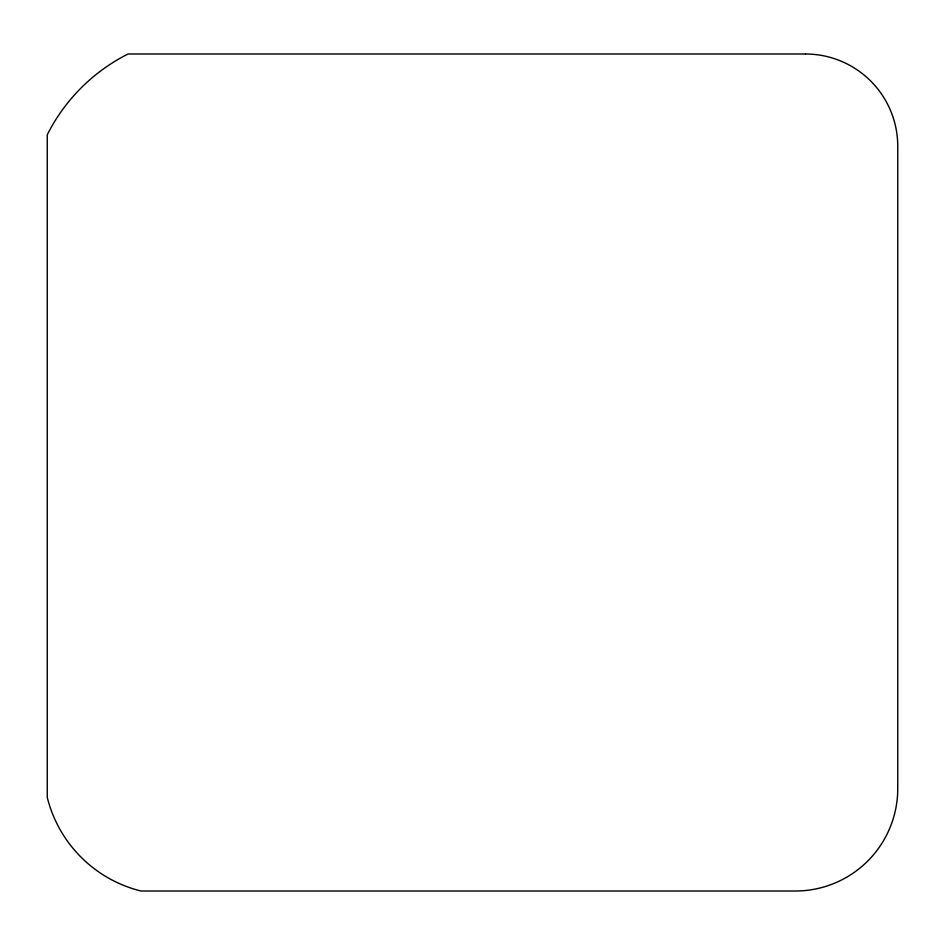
<?xml version="1.0" encoding="UTF-8"?>
<svg xmlns="http://www.w3.org/2000/svg" width="945" height="945" viewBox="0 0 945 945"><rect width="100%" height="100%" fill="white"/><g stroke="black" fill="none" stroke-linecap="round" stroke-linejoin="round"><path stroke-width="1.42" d="M805.423 53.995L128.059 53.995A182.09 182.09 0 0 0 47.25 134.804L47.25 797.356A128.39 128.39 0 0 0 140.899 891.005L795.347 891.005A102.403 102.403 0 0 0 897.75 788.602L897.75 146.321A92.326 92.326 0 0 0 805.423 53.995"/></g></svg>
